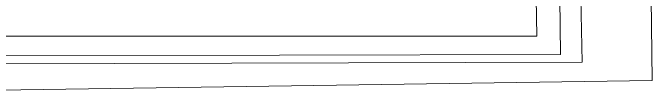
# Model space of a CAD drawing. Header units: metres. Extents: x -42301 to 31628, y -23013 to 30697.
# Drawn here: x -12264 to -8667, y 16161 to 16631 of the extents above; entities that cross this region are included whole.
import ezdxf

# ---------------------------------------------------------------- set-up
doc = ezdxf.new("R2010")
doc.units = ezdxf.units.M
doc.header["$LTSCALE"] = 0.01
doc.header["$MEASUREMENT"] = 0
for name, color, linetype, lineweight in [('canal', 9, 'Continuous', 15), ('l1', 1, 'Continuous', 15), ('neutro', 5, 'Continuous', 15), ('tierra', 3, 'Continuous', 15)]:
    doc.layers.add(name, color=color, linetype=linetype, lineweight=lineweight)

msp = doc.modelspace()

# ---------------------------------------------------------------- linework, layer by layer
at = {"layer": 'canal'}
for p, q in [((-8710.7, 20247.1), (-8666.8, 16248.8)), ((-8666.8, 16248.8), (-14601.4, 16160.9))]:
    msp.add_line(p, q, dxfattribs=at)
at = {"layer": 'l1'}
for p, q in [((-9207.5, 24441.7), (-9061.1, 16353.1)), ((-9061.1, 16353.1), (-14765.9, 16334.8))]:
    msp.add_line(p, q, dxfattribs=at)
at = {"layer": 'neutro'}
for p, q in [((-9282.9, 24555.6), (-9182.1, 16394.8)), ((-9182.1, 16394.8), (-14815.2, 16383.4))]:
    msp.add_line(p, q, dxfattribs=at)
at = {"layer": 'tierra'}
for p, q in [((-9419.3, 24683.9), (-9316.7, 16499.6)), ((-9316.7, 16499.6), (-14942.6, 16500))]:
    msp.add_line(p, q, dxfattribs=at)

doc.saveas('drawing.dxf')
